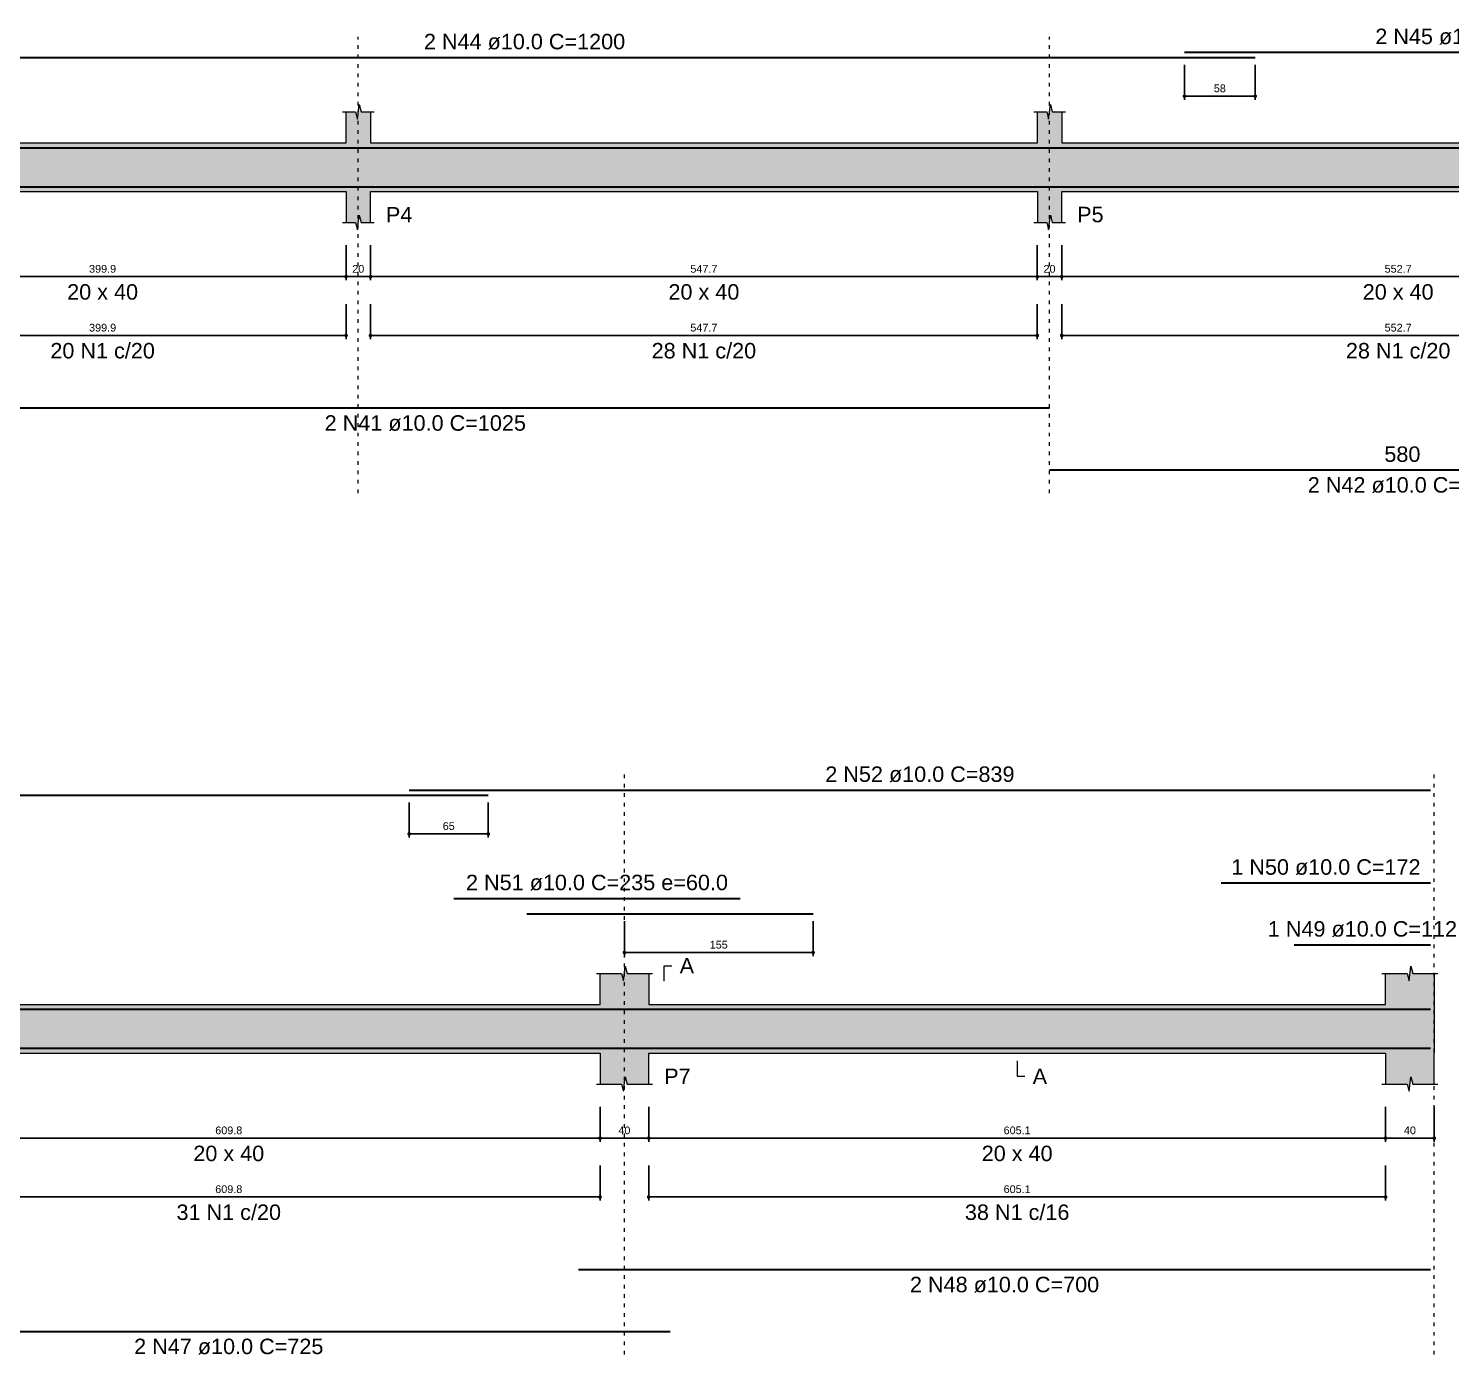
# Model space of a CAD drawing. Header units: millimetres. Extents: x 180 to 11148, y -1598 to 1045.
# Drawn here: x 1410.84 to 1449.77, y 5.5 to 41.81 of the extents above; entities that cross this region are included whole.
import ezdxf

# ---------------------------------------------------------------- set-up
doc = ezdxf.new("R2010")
doc.units = ezdxf.units.MM
doc.header["$MEASUREMENT"] = 0
doc.linetypes.add('DOT2', pattern=[3.175, 0, -3.175])
for name, color, linetype, lineweight in [('Descrição da armadura', 7, 'Continuous', 5), ('DT-Barras na forma', 2, 'Continuous', 30), ('DT-Barras rebatidas', 2, 'Continuous', 30), ('DT-Cotas', 9, 'Continuous', 5), ('DT-Forma', 5, 'Continuous', 5), ('DT-Hachura forma vigas', 252, 'Continuous', 5), ('DT-Pontilhado', 9, 'DOT2', 5), ('DT-Textos', 7, 'Continuous', 5), ('Textos armaduras', 7, 'Continuous', 5)]:
    doc.layers.add(name, color=color, linetype=linetype, lineweight=lineweight)
doc.styles.add('Arial', font='arial.ttf')
doc.dimstyles.new('UM_30.000000', dxfattribs={"dimtxt": 0.18, "dimasz": 0.1, "dimexe": 0.1, "dimexo": 0.2, "dimgap": 0, "dimtad": 1, "dimtih": 1, "dimtoh": 1, "dimdec": 1, "dimlfac": 30, "dimzin": 0, "dimdsep": 46, "dimtxsty": 'Standard', "dimcen": 0.09, "dimdle": 0.1, "dimadec": 1, "dimazin": 2, "dimtfac": 1, "dimtdec": 4, "dimtofl": 0, "dimtmove": 0, "dimatfit": 3, "dimfxl": 1, "dimtolj": 1, "dimarcsym": 0})

# ---------------------------------------------------------------- blocks, each defined once
blk = doc.blocks.new('_Dot')
at = {"color": 0, "linetype": 'ByBlock', "lineweight": -2}
blk.add_line((-0.5, 0), (-1, 0), dxfattribs=at)
at = {"color": 0, "linetype": 'ByBlock', "const_width": 0.5}
blk.add_lwpolyline([(-0.25, 0, 1), (0.25, 0, 1)], format="xyb", close=True, dxfattribs=at)
blk = doc.blocks.new('*D231')
at = {"layer": 'Defpoints', "color": 0, "transparency": 16777216}
for p in [(1406.205, 36.073), (1419.536, 36.073), (1419.536, 35.014)]:
    blk.add_point(p, dxfattribs=at)
at = {"layer": 'DT-Cotas', "color": 0, "lineweight": -2, "transparency": 16777216}
for p, q in [((1406.205, 35.873), (1406.205, 34.914)), ((1419.536, 35.873), (1419.536, 34.914)), ((1406.305, 35.014), (1419.436, 35.014))]:
    blk.add_line(p, q, dxfattribs=at)
at = {"layer": 'DT-Cotas', "color": 0, "lineweight": -2, "transparency": 16777216, "xscale": 0.1000000014901161, "yscale": 0.1000000014901161, "zscale": 0.1000000014901161, "rotation": 180}
blk.add_blockref('_Dot', (1406.205, 35.014), dxfattribs=at)
at = {"layer": 'DT-Cotas', "color": 0, "lineweight": -2, "transparency": 16777216, "xscale": 0.1000000014901161, "yscale": 0.1000000014901161, "zscale": 0.1000000014901161}
blk.add_blockref('_Dot', (1419.536, 35.014), dxfattribs=at)
at = {"layer": 'DT-Cotas', "transparency": 16777216, "insert": (1412.87, 35.226), "char_height": 0.2118, "attachment_point": 5, "rotation": 0.0057, "style": 'Arial'}
blk.add_mtext('\\A1;399.9', dxfattribs=at)
blk = doc.blocks.new('*D232')
at = {"layer": 'Defpoints', "color": 0, "transparency": 16777216}
for p in [(1419.536, 36.073), (1420.203, 36.073), (1420.203, 35.014)]:
    blk.add_point(p, dxfattribs=at)
at = {"layer": 'DT-Cotas', "color": 0, "lineweight": -2, "transparency": 16777216}
for p, q in [((1419.536, 35.873), (1419.536, 34.914)), ((1420.203, 35.873), (1420.203, 34.914)), ((1419.636, 35.014), (1420.103, 35.014))]:
    blk.add_line(p, q, dxfattribs=at)
at = {"layer": 'DT-Cotas', "color": 0, "lineweight": -2, "transparency": 16777216, "xscale": 0.1000000014901161, "yscale": 0.1000000014901161, "zscale": 0.1000000014901161, "rotation": 180}
blk.add_blockref('_Dot', (1419.536, 35.014), dxfattribs=at)
at = {"layer": 'DT-Cotas', "color": 0, "lineweight": -2, "transparency": 16777216, "xscale": 0.1000000014901161, "yscale": 0.1000000014901161, "zscale": 0.1000000014901161}
blk.add_blockref('_Dot', (1420.203, 35.014), dxfattribs=at)
at = {"layer": 'DT-Cotas', "transparency": 16777216, "insert": (1419.869, 35.226), "char_height": 0.2118, "attachment_point": 5, "rotation": 0.0057, "style": 'Arial'}
blk.add_mtext('\\A1;20', dxfattribs=at)
blk = doc.blocks.new('*D233')
at = {"layer": 'Defpoints', "color": 0, "transparency": 16777216}
for p in [(1420.203, 36.073), (1438.458, 36.073), (1438.458, 35.014)]:
    blk.add_point(p, dxfattribs=at)
at = {"layer": 'DT-Cotas', "color": 0, "lineweight": -2, "transparency": 16777216}
for p, q in [((1420.203, 35.873), (1420.203, 34.914)), ((1438.458, 35.873), (1438.458, 34.914)), ((1420.303, 35.014), (1438.358, 35.014))]:
    blk.add_line(p, q, dxfattribs=at)
at = {"layer": 'DT-Cotas', "color": 0, "lineweight": -2, "transparency": 16777216, "xscale": 0.1000000014901161, "yscale": 0.1000000014901161, "zscale": 0.1000000014901161, "rotation": 180}
blk.add_blockref('_Dot', (1420.203, 35.014), dxfattribs=at)
at = {"layer": 'DT-Cotas', "color": 0, "lineweight": -2, "transparency": 16777216, "xscale": 0.1000000014901161, "yscale": 0.1000000014901161, "zscale": 0.1000000014901161}
blk.add_blockref('_Dot', (1438.458, 35.014), dxfattribs=at)
at = {"layer": 'DT-Cotas', "transparency": 16777216, "insert": (1429.33, 35.226), "char_height": 0.2118, "attachment_point": 5, "rotation": 0.0057, "style": 'Arial'}
blk.add_mtext('\\A1;547.7', dxfattribs=at)
blk = doc.blocks.new('*D234')
at = {"layer": 'Defpoints', "color": 0, "transparency": 16777216}
for p in [(1438.458, 36.073), (1439.125, 36.073), (1439.125, 35.014)]:
    blk.add_point(p, dxfattribs=at)
at = {"layer": 'DT-Cotas', "color": 0, "lineweight": -2, "transparency": 16777216}
for p, q in [((1438.458, 35.873), (1438.458, 34.914)), ((1439.125, 35.873), (1439.125, 34.914)), ((1438.558, 35.014), (1439.025, 35.014))]:
    blk.add_line(p, q, dxfattribs=at)
at = {"layer": 'DT-Cotas', "color": 0, "lineweight": -2, "transparency": 16777216, "xscale": 0.1000000014901161, "yscale": 0.1000000014901161, "zscale": 0.1000000014901161, "rotation": 180}
blk.add_blockref('_Dot', (1438.458, 35.014), dxfattribs=at)
at = {"layer": 'DT-Cotas', "color": 0, "lineweight": -2, "transparency": 16777216, "xscale": 0.1000000014901161, "yscale": 0.1000000014901161, "zscale": 0.1000000014901161}
blk.add_blockref('_Dot', (1439.125, 35.014), dxfattribs=at)
at = {"layer": 'DT-Cotas', "transparency": 16777216, "insert": (1438.792, 35.226), "char_height": 0.2118, "attachment_point": 5, "rotation": 0.0057, "style": 'Arial'}
blk.add_mtext('\\A1;20', dxfattribs=at)
blk = doc.blocks.new('*D235')
at = {"layer": 'Defpoints', "color": 0, "transparency": 16777216}
for p in [(1439.125, 36.073), (1457.547, 36.073), (1457.547, 35.014)]:
    blk.add_point(p, dxfattribs=at)
at = {"layer": 'DT-Cotas', "color": 0, "lineweight": -2, "transparency": 16777216}
for p, q in [((1439.125, 35.873), (1439.125, 34.914)), ((1457.547, 35.873), (1457.547, 34.914)), ((1439.225, 35.014), (1457.447, 35.014))]:
    blk.add_line(p, q, dxfattribs=at)
at = {"layer": 'DT-Cotas', "color": 0, "lineweight": -2, "transparency": 16777216, "xscale": 0.1000000014901161, "yscale": 0.1000000014901161, "zscale": 0.1000000014901161, "rotation": 180}
blk.add_blockref('_Dot', (1439.125, 35.014), dxfattribs=at)
at = {"layer": 'DT-Cotas', "color": 0, "lineweight": -2, "transparency": 16777216, "xscale": 0.1000000014901161, "yscale": 0.1000000014901161, "zscale": 0.1000000014901161}
blk.add_blockref('_Dot', (1457.547, 35.014), dxfattribs=at)
at = {"layer": 'DT-Cotas', "transparency": 16777216, "insert": (1448.336, 35.226), "char_height": 0.2118, "attachment_point": 5, "rotation": 0.0057, "style": 'Arial'}
blk.add_mtext('\\A1;552.7', dxfattribs=at)
blk = doc.blocks.new('*D239')
at = {"layer": 'Defpoints', "color": 0, "transparency": 16777216}
for p in [(1406.205, 34.463), (1419.536, 34.463), (1419.536, 33.404)]:
    blk.add_point(p, dxfattribs=at)
at = {"layer": 'DT-Cotas', "color": 0, "lineweight": -2, "transparency": 16777216}
for p, q in [((1406.205, 34.263), (1406.205, 33.304)), ((1419.536, 34.263), (1419.536, 33.304)), ((1406.305, 33.404), (1419.436, 33.404))]:
    blk.add_line(p, q, dxfattribs=at)
at = {"layer": 'DT-Cotas', "color": 0, "lineweight": -2, "transparency": 16777216, "xscale": 0.1000000014901161, "yscale": 0.1000000014901161, "zscale": 0.1000000014901161, "rotation": 180}
blk.add_blockref('_Dot', (1406.205, 33.404), dxfattribs=at)
at = {"layer": 'DT-Cotas', "color": 0, "lineweight": -2, "transparency": 16777216, "xscale": 0.1000000014901161, "yscale": 0.1000000014901161, "zscale": 0.1000000014901161}
blk.add_blockref('_Dot', (1419.536, 33.404), dxfattribs=at)
at = {"layer": 'DT-Cotas', "transparency": 16777216, "insert": (1412.87, 33.616), "char_height": 0.2118, "attachment_point": 5, "rotation": 0.0057, "style": 'Arial'}
blk.add_mtext('\\A1;399.9', dxfattribs=at)
blk = doc.blocks.new('*D240')
at = {"layer": 'Defpoints', "color": 0, "transparency": 16777216}
for p in [(1420.203, 34.463), (1438.458, 34.463), (1438.458, 33.404)]:
    blk.add_point(p, dxfattribs=at)
at = {"layer": 'DT-Cotas', "color": 0, "lineweight": -2, "transparency": 16777216}
for p, q in [((1420.203, 34.263), (1420.203, 33.304)), ((1438.458, 34.263), (1438.458, 33.304)), ((1420.303, 33.404), (1438.358, 33.404))]:
    blk.add_line(p, q, dxfattribs=at)
at = {"layer": 'DT-Cotas', "color": 0, "lineweight": -2, "transparency": 16777216, "xscale": 0.1000000014901161, "yscale": 0.1000000014901161, "zscale": 0.1000000014901161, "rotation": 180}
blk.add_blockref('_Dot', (1420.203, 33.404), dxfattribs=at)
at = {"layer": 'DT-Cotas', "color": 0, "lineweight": -2, "transparency": 16777216, "xscale": 0.1000000014901161, "yscale": 0.1000000014901161, "zscale": 0.1000000014901161}
blk.add_blockref('_Dot', (1438.458, 33.404), dxfattribs=at)
at = {"layer": 'DT-Cotas', "transparency": 16777216, "insert": (1429.33, 33.616), "char_height": 0.2118, "attachment_point": 5, "rotation": 0.0057, "style": 'Arial'}
blk.add_mtext('\\A1;547.7', dxfattribs=at)
blk = doc.blocks.new('*D241')
at = {"layer": 'Defpoints', "color": 0, "transparency": 16777216}
for p in [(1439.125, 34.463), (1457.547, 34.463), (1457.547, 33.404)]:
    blk.add_point(p, dxfattribs=at)
at = {"layer": 'DT-Cotas', "color": 0, "lineweight": -2, "transparency": 16777216}
for p, q in [((1439.125, 34.263), (1439.125, 33.304)), ((1457.547, 34.263), (1457.547, 33.304)), ((1439.225, 33.404), (1457.447, 33.404))]:
    blk.add_line(p, q, dxfattribs=at)
at = {"layer": 'DT-Cotas', "color": 0, "lineweight": -2, "transparency": 16777216, "xscale": 0.1000000014901161, "yscale": 0.1000000014901161, "zscale": 0.1000000014901161, "rotation": 180}
blk.add_blockref('_Dot', (1439.125, 33.404), dxfattribs=at)
at = {"layer": 'DT-Cotas', "color": 0, "lineweight": -2, "transparency": 16777216, "xscale": 0.1000000014901161, "yscale": 0.1000000014901161, "zscale": 0.1000000014901161}
blk.add_blockref('_Dot', (1457.547, 33.404), dxfattribs=at)
at = {"layer": 'DT-Cotas', "transparency": 16777216, "insert": (1448.336, 33.616), "char_height": 0.2118, "attachment_point": 5, "rotation": 0.0057, "style": 'Arial'}
blk.add_mtext('\\A1;552.7', dxfattribs=at)
blk = doc.blocks.new('*D244')
at = {"layer": 'Defpoints', "color": 0, "transparency": 16777216}
for p in [(1442.487, 41.015), (1444.421, 41.015), (1444.421, 39.956)]:
    blk.add_point(p, dxfattribs=at)
at = {"layer": 'DT-Cotas', "color": 0, "lineweight": -2, "transparency": 16777216}
for p, q in [((1442.487, 40.815), (1442.487, 39.856)), ((1444.421, 40.815), (1444.421, 39.856)), ((1442.587, 39.956), (1444.321, 39.956))]:
    blk.add_line(p, q, dxfattribs=at)
at = {"layer": 'DT-Cotas', "color": 0, "lineweight": -2, "transparency": 16777216, "xscale": 0.1000000014901161, "yscale": 0.1000000014901161, "zscale": 0.1000000014901161, "rotation": 180}
blk.add_blockref('_Dot', (1442.487, 39.956), dxfattribs=at)
at = {"layer": 'DT-Cotas', "color": 0, "lineweight": -2, "transparency": 16777216, "xscale": 0.1000000014901161, "yscale": 0.1000000014901161, "zscale": 0.1000000014901161}
blk.add_blockref('_Dot', (1444.421, 39.956), dxfattribs=at)
at = {"layer": 'DT-Cotas', "transparency": 16777216, "insert": (1443.454, 40.168), "char_height": 0.2118, "attachment_point": 5, "rotation": 0.0057, "style": 'Arial'}
blk.add_mtext('\\A1;58', dxfattribs=at)
blk = doc.blocks.new('*D301')
at = {"layer": 'Defpoints', "color": 0, "transparency": 16777216}
for p in [(1406.16, 12.487), (1426.487, 12.487), (1426.487, 11.428)]:
    blk.add_point(p, dxfattribs=at)
at = {"layer": 'DT-Cotas', "color": 0, "lineweight": -2, "transparency": 16777216}
for p, q in [((1406.16, 12.287), (1406.16, 11.328)), ((1426.487, 12.287), (1426.487, 11.328)), ((1406.26, 11.428), (1426.387, 11.428))]:
    blk.add_line(p, q, dxfattribs=at)
at = {"layer": 'DT-Cotas', "color": 0, "lineweight": -2, "transparency": 16777216, "xscale": 0.1000000014901161, "yscale": 0.1000000014901161, "zscale": 0.1000000014901161, "rotation": 180}
blk.add_blockref('_Dot', (1406.16, 11.428), dxfattribs=at)
at = {"layer": 'DT-Cotas', "color": 0, "lineweight": -2, "transparency": 16777216, "xscale": 0.1000000014901161, "yscale": 0.1000000014901161, "zscale": 0.1000000014901161}
blk.add_blockref('_Dot', (1426.487, 11.428), dxfattribs=at)
at = {"layer": 'DT-Cotas', "transparency": 16777216, "insert": (1416.324, 11.64), "char_height": 0.2118, "attachment_point": 5, "rotation": 0.0057, "style": 'Arial'}
blk.add_mtext('\\A1;609.8', dxfattribs=at)
blk = doc.blocks.new('*D302')
at = {"layer": 'Defpoints', "color": 0, "transparency": 16777216}
for p in [(1426.487, 12.487), (1427.82, 12.487), (1427.82, 11.428)]:
    blk.add_point(p, dxfattribs=at)
at = {"layer": 'DT-Cotas', "color": 0, "lineweight": -2, "transparency": 16777216}
for p, q in [((1426.487, 12.287), (1426.487, 11.328)), ((1427.82, 12.287), (1427.82, 11.328)), ((1426.587, 11.428), (1427.72, 11.428))]:
    blk.add_line(p, q, dxfattribs=at)
at = {"layer": 'DT-Cotas', "color": 0, "lineweight": -2, "transparency": 16777216, "xscale": 0.1000000014901161, "yscale": 0.1000000014901161, "zscale": 0.1000000014901161, "rotation": 180}
blk.add_blockref('_Dot', (1426.487, 11.428), dxfattribs=at)
at = {"layer": 'DT-Cotas', "color": 0, "lineweight": -2, "transparency": 16777216, "xscale": 0.1000000014901161, "yscale": 0.1000000014901161, "zscale": 0.1000000014901161}
blk.add_blockref('_Dot', (1427.82, 11.428), dxfattribs=at)
at = {"layer": 'DT-Cotas', "transparency": 16777216, "insert": (1427.154, 11.64), "char_height": 0.2118, "attachment_point": 5, "rotation": 0.0057, "style": 'Arial'}
blk.add_mtext('\\A1;40', dxfattribs=at)
blk = doc.blocks.new('*D303')
at = {"layer": 'Defpoints', "color": 0, "transparency": 16777216}
for p in [(1427.82, 12.487), (1447.992, 12.487), (1447.992, 11.428)]:
    blk.add_point(p, dxfattribs=at)
at = {"layer": 'DT-Cotas', "color": 0, "lineweight": -2, "transparency": 16777216}
for p, q in [((1427.82, 12.287), (1427.82, 11.328)), ((1447.992, 12.287), (1447.992, 11.328)), ((1427.92, 11.428), (1447.892, 11.428))]:
    blk.add_line(p, q, dxfattribs=at)
at = {"layer": 'DT-Cotas', "color": 0, "lineweight": -2, "transparency": 16777216, "xscale": 0.1000000014901161, "yscale": 0.1000000014901161, "zscale": 0.1000000014901161, "rotation": 180}
blk.add_blockref('_Dot', (1427.82, 11.428), dxfattribs=at)
at = {"layer": 'DT-Cotas', "color": 0, "lineweight": -2, "transparency": 16777216, "xscale": 0.1000000014901161, "yscale": 0.1000000014901161, "zscale": 0.1000000014901161}
blk.add_blockref('_Dot', (1447.992, 11.428), dxfattribs=at)
at = {"layer": 'DT-Cotas', "transparency": 16777216, "insert": (1437.906, 11.64), "char_height": 0.2118, "attachment_point": 5, "rotation": 0.0057, "style": 'Arial'}
blk.add_mtext('\\A1;605.1', dxfattribs=at)
blk = doc.blocks.new('*D304')
at = {"layer": 'Defpoints', "color": 0, "transparency": 16777216}
for p in [(1447.992, 12.487), (1449.325, 12.487), (1449.325, 11.428)]:
    blk.add_point(p, dxfattribs=at)
at = {"layer": 'DT-Cotas', "color": 0, "lineweight": -2, "transparency": 16777216}
for p, q in [((1447.992, 12.287), (1447.992, 11.328)), ((1449.325, 12.287), (1449.325, 11.328)), ((1448.092, 11.428), (1449.225, 11.428))]:
    blk.add_line(p, q, dxfattribs=at)
at = {"layer": 'DT-Cotas', "color": 0, "lineweight": -2, "transparency": 16777216, "xscale": 0.1000000014901161, "yscale": 0.1000000014901161, "zscale": 0.1000000014901161, "rotation": 180}
blk.add_blockref('_Dot', (1447.992, 11.428), dxfattribs=at)
at = {"layer": 'DT-Cotas', "color": 0, "lineweight": -2, "transparency": 16777216, "xscale": 0.1000000014901161, "yscale": 0.1000000014901161, "zscale": 0.1000000014901161}
blk.add_blockref('_Dot', (1449.325, 11.428), dxfattribs=at)
at = {"layer": 'DT-Cotas', "transparency": 16777216, "insert": (1448.658, 11.64), "char_height": 0.2118, "attachment_point": 5, "rotation": 0.0057, "style": 'Arial'}
blk.add_mtext('\\A1;40', dxfattribs=at)
blk = doc.blocks.new('*D306')
at = {"layer": 'Defpoints', "color": 0, "transparency": 16777216}
for p in [(1406.16, 10.877), (1426.487, 10.877), (1426.487, 9.818)]:
    blk.add_point(p, dxfattribs=at)
at = {"layer": 'DT-Cotas', "color": 0, "lineweight": -2, "transparency": 16777216}
for p, q in [((1406.16, 10.677), (1406.16, 9.718)), ((1426.487, 10.677), (1426.487, 9.718)), ((1406.26, 9.818), (1426.387, 9.818))]:
    blk.add_line(p, q, dxfattribs=at)
at = {"layer": 'DT-Cotas', "color": 0, "lineweight": -2, "transparency": 16777216, "xscale": 0.1000000014901161, "yscale": 0.1000000014901161, "zscale": 0.1000000014901161, "rotation": 180}
blk.add_blockref('_Dot', (1406.16, 9.818), dxfattribs=at)
at = {"layer": 'DT-Cotas', "color": 0, "lineweight": -2, "transparency": 16777216, "xscale": 0.1000000014901161, "yscale": 0.1000000014901161, "zscale": 0.1000000014901161}
blk.add_blockref('_Dot', (1426.487, 9.818), dxfattribs=at)
at = {"layer": 'DT-Cotas', "transparency": 16777216, "insert": (1416.324, 10.03), "char_height": 0.2118, "attachment_point": 5, "rotation": 0.0057, "style": 'Arial'}
blk.add_mtext('\\A1;609.8', dxfattribs=at)
blk = doc.blocks.new('*D307')
at = {"layer": 'Defpoints', "color": 0, "transparency": 16777216}
for p in [(1427.82, 10.877), (1447.992, 10.877), (1447.992, 9.818)]:
    blk.add_point(p, dxfattribs=at)
at = {"layer": 'DT-Cotas', "color": 0, "lineweight": -2, "transparency": 16777216}
for p, q in [((1427.82, 10.677), (1427.82, 9.718)), ((1447.992, 10.677), (1447.992, 9.718)), ((1427.92, 9.818), (1447.892, 9.818))]:
    blk.add_line(p, q, dxfattribs=at)
at = {"layer": 'DT-Cotas', "color": 0, "lineweight": -2, "transparency": 16777216, "xscale": 0.1000000014901161, "yscale": 0.1000000014901161, "zscale": 0.1000000014901161, "rotation": 180}
blk.add_blockref('_Dot', (1427.82, 9.818), dxfattribs=at)
at = {"layer": 'DT-Cotas', "color": 0, "lineweight": -2, "transparency": 16777216, "xscale": 0.1000000014901161, "yscale": 0.1000000014901161, "zscale": 0.1000000014901161}
blk.add_blockref('_Dot', (1447.992, 9.818), dxfattribs=at)
at = {"layer": 'DT-Cotas', "transparency": 16777216, "insert": (1437.906, 10.03), "char_height": 0.2118, "attachment_point": 5, "rotation": 0.0057, "style": 'Arial'}
blk.add_mtext('\\A1;605.1', dxfattribs=at)
blk = doc.blocks.new('*D309')
at = {"layer": 'Defpoints', "color": 0, "transparency": 16777216}
for p in [(1427.154, 17.57), (1432.32, 17.57), (1432.32, 16.511)]:
    blk.add_point(p, dxfattribs=at)
at = {"layer": 'DT-Cotas', "color": 0, "lineweight": -2, "transparency": 16777216}
for p, q in [((1427.154, 17.37), (1427.154, 16.411)), ((1432.32, 17.37), (1432.32, 16.411)), ((1427.254, 16.511), (1432.22, 16.511))]:
    blk.add_line(p, q, dxfattribs=at)
at = {"layer": 'DT-Cotas', "color": 0, "lineweight": -2, "transparency": 16777216, "xscale": 0.1000000014901161, "yscale": 0.1000000014901161, "zscale": 0.1000000014901161, "rotation": 180}
blk.add_blockref('_Dot', (1427.154, 16.511), dxfattribs=at)
at = {"layer": 'DT-Cotas', "color": 0, "lineweight": -2, "transparency": 16777216, "xscale": 0.1000000014901161, "yscale": 0.1000000014901161, "zscale": 0.1000000014901161}
blk.add_blockref('_Dot', (1432.32, 16.511), dxfattribs=at)
at = {"layer": 'DT-Cotas', "transparency": 16777216, "insert": (1429.737, 16.723), "char_height": 0.2118, "attachment_point": 5, "rotation": 0.0057, "style": 'Arial'}
blk.add_mtext('\\A1;155', dxfattribs=at)
blk = doc.blocks.new('*D292')
at = {"layer": 'Defpoints', "color": 0, "transparency": 16777216}
for p in [(1421.263, 20.817), (1423.429, 20.817), (1423.429, 19.758)]:
    blk.add_point(p, dxfattribs=at)
at = {"layer": 'DT-Cotas', "color": 0, "lineweight": -2, "transparency": 16777216}
for p, q in [((1421.263, 20.617), (1421.263, 19.658)), ((1423.429, 20.617), (1423.429, 19.658)), ((1421.363, 19.758), (1423.329, 19.758))]:
    blk.add_line(p, q, dxfattribs=at)
at = {"layer": 'DT-Cotas', "color": 0, "lineweight": -2, "transparency": 16777216, "xscale": 0.1000000014901161, "yscale": 0.1000000014901161, "zscale": 0.1000000014901161, "rotation": 180}
blk.add_blockref('_Dot', (1421.263, 19.758), dxfattribs=at)
at = {"layer": 'DT-Cotas', "color": 0, "lineweight": -2, "transparency": 16777216, "xscale": 0.1000000014901161, "yscale": 0.1000000014901161, "zscale": 0.1000000014901161}
blk.add_blockref('_Dot', (1423.429, 19.758), dxfattribs=at)
at = {"layer": 'DT-Cotas', "transparency": 16777216, "insert": (1422.346, 19.97), "char_height": 0.2118, "attachment_point": 5, "rotation": 0.0057, "style": 'Arial'}
blk.add_mtext('\\A1;65', dxfattribs=at)

msp = doc.modelspace()

# ---------------------------------------------------------------- hatches: boundary and pattern name
at = {"layer": 'DT-Hachura forma vigas', "linetype": 'Continuous'}
for points in [[(1458.2133, 36.4966), (1458.2133, 37.3439), (1458.2133, 38.6773), (1458.2133, 39.5246), (1457.955, 39.5246), (1457.905, 39.7246), (1457.855, 39.3246), (1457.805, 39.5246), (1457.5466, 39.5246), (1457.5466, 38.6773), (1439.125, 38.6773), (1439.125, 39.5246), (1438.8666, 39.5246), (1438.8166, 39.7246), (1438.7666, 39.3246), (1438.7166, 39.5246), (1438.4583, 39.5246), (1438.4583, 38.6773), (1420.2026, 38.6773), (1420.2026, 39.5246), (1419.9443, 39.5246), (1419.8943, 39.7246), (1419.8443, 39.3246), (1419.7943, 39.5246), (1419.536, 39.5246), (1419.536, 38.6773), (1406.2046, 38.6773), (1406.2046, 39.5246), (1405.9463, 39.5246), (1405.8963, 39.7246), (1405.8463, 39.3246), (1405.7963, 39.5246), (1405.538, 39.5246), (1405.538, 38.6773), (1387.127, 38.6773), (1387.127, 39.5246), (1386.8686, 39.5246), (1386.8186, 39.7246), (1386.7686, 39.3246), (1386.7186, 39.5246), (1386.4603, 39.5246), (1386.4603, 38.6773), (1367.88, 38.6773), (1367.88, 39.5246), (1367.6216, 39.5246), (1367.5716, 39.7246), (1367.5216, 39.3246), (1367.4716, 39.5246), (1367.2133, 39.5246), (1367.2133, 38.6773), (1367.2133, 37.3439), (1367.2133, 36.4966), (1367.4716, 36.4966), (1367.5216, 36.2966), (1367.5716, 36.6966), (1367.6216, 36.4966), (1367.88, 36.4966), (1367.88, 37.3439), (1386.4603, 37.3439), (1386.4603, 36.4966), (1386.7186, 36.4966), (1386.7686, 36.2966), (1386.8186, 36.6966), (1386.8686, 36.4966), (1387.127, 36.4966), (1387.127, 37.3439), (1405.538, 37.3439), (1405.538, 36.4966), (1405.7963, 36.4966), (1405.8463, 36.2966), (1405.8963, 36.6966), (1405.9463, 36.4966), (1406.2046, 36.4966), (1406.2046, 37.3439), (1419.536, 37.3439), (1419.536, 36.4966), (1419.7943, 36.4966), (1419.8443, 36.2966), (1419.8943, 36.6966), (1419.9443, 36.4966), (1420.2026, 36.4966), (1420.2026, 37.3439), (1438.4583, 37.3439), (1438.4583, 36.4966), (1438.7166, 36.4966), (1438.7666, 36.2966), (1438.8166, 36.6966), (1438.8666, 36.4966), (1439.125, 36.4966), (1439.125, 37.3439), (1457.5466, 37.3439), (1457.5466, 36.4966), (1457.805, 36.4966), (1457.855, 36.2966), (1457.905, 36.6966), (1457.955, 36.4966), (1458.2133, 36.4966)], [(1449.325, 12.9102), (1449.325, 13.7575), (1449.325, 15.0909), (1449.325, 15.9382), (1448.7333, 15.9382), (1448.6833, 16.1382), (1448.6333, 15.7382), (1448.5833, 15.9382), (1447.9917, 15.9382), (1447.9917, 15.0909), (1427.8203, 15.0909), (1427.8203, 15.9382), (1427.2287, 15.9382), (1427.1787, 16.1382), (1427.1287, 15.7382), (1427.0787, 15.9382), (1426.487, 15.9382), (1426.487, 15.0909), (1406.1603, 15.0909), (1406.1603, 15.9382), (1405.5687, 15.9382), (1405.5187, 16.1382), (1405.4687, 15.7382), (1405.4187, 15.9382), (1404.827, 15.9382), (1404.827, 15.0909), (1384.6627, 15.0909), (1384.6627, 15.9382), (1384.071, 15.9382), (1384.021, 16.1382), (1383.971, 15.7382), (1383.921, 15.9382), (1383.3293, 15.9382), (1383.3293, 15.0909), (1383.3293, 13.7575), (1383.3293, 12.9102), (1383.921, 12.9102), (1383.971, 12.7102), (1384.021, 13.1102), (1384.071, 12.9102), (1384.6627, 12.9102), (1384.6627, 13.7575), (1404.827, 13.7575), (1404.827, 12.9102), (1405.4187, 12.9102), (1405.4687, 12.7102), (1405.5187, 13.1102), (1405.5687, 12.9102), (1406.1603, 12.9102), (1406.1603, 13.7575), (1426.487, 13.7575), (1426.487, 12.9102), (1427.0787, 12.9102), (1427.1287, 12.7102), (1427.1787, 13.1102), (1427.2287, 12.9102), (1427.8203, 12.9102), (1427.8203, 13.7575), (1447.9917, 13.7575), (1447.9917, 12.9102), (1448.5833, 12.9102), (1448.6333, 12.7102), (1448.6833, 13.1102), (1448.7333, 12.9102), (1449.325, 12.9102)]]:
    msp.add_hatch(color=256, dxfattribs=at).paths.add_polyline_path(points)

# ---------------------------------------------------------------- linework, layer by layer
at = {"layer": 'DT-Barras na forma'}
for points in [[(1404.4207, 38.5439), (1444.4207, 38.5439)], [(1442.4874, 38.5439), (1458.1133, 38.5439), (1458.1133, 37.5847)], [(1438.7916, 37.4773), (1458.1133, 37.4773), (1458.1133, 37.8773)], [(1404.6157, 37.4773), (1438.7916, 37.4773)], [(1383.4293, 14.9575), (1423.4293, 14.9575)], [(1421.2627, 14.9575), (1449.225, 14.9575)], [(1422.487, 14.9575), (1430.3203, 14.9575)], [(1424.487, 14.9575), (1432.3203, 14.9575)], [(1443.4917, 14.9575), (1449.225, 14.9575)], [(1445.4917, 14.9575), (1449.225, 14.9575)], [(1404.238, 13.8909), (1428.4093, 13.8909)], [(1425.898, 13.8909), (1449.225, 13.8909)]]:
    msp.add_lwpolyline(points, dxfattribs=at)
at = {"layer": 'DT-Barras rebatidas'}
for p, q in [((1404.4207, 41.0149), (1444.4207, 41.0149)), ((1442.4874, 41.1561), (1458.1133, 41.1561)), ((1404.6157, 31.4198), (1438.7916, 31.4198)), ((1438.7916, 29.7254), (1458.1133, 29.7254)), ((1383.4293, 20.8173), (1423.4293, 20.8173)), ((1421.2627, 20.9585), (1449.225, 20.9585)), ((1443.4917, 18.4169), (1449.225, 18.4169)), ((1422.487, 17.9933), (1430.3203, 17.9933)), ((1445.4917, 16.7225), (1449.225, 16.7225)), ((1425.898, 7.8334), (1449.225, 7.8334)), ((1404.238, 6.139), (1428.4093, 6.139))]:
    msp.add_line(p, q, dxfattribs=at)
msp.add_lwpolyline([(1424.487, 17.5697), (1432.3203, 17.5697)], dxfattribs=at)
at = {"layer": 'DT-Forma'}
for p, q in [((1419.8443, 39.3245), (1419.8943, 39.7245)), ((1419.8943, 39.7245), (1419.9443, 39.5245)), ((1438.7666, 39.3245), (1438.8166, 39.7245)), ((1438.8166, 39.7245), (1438.8666, 39.5245)), ((1419.436, 39.5245), (1419.7943, 39.5245)), ((1419.536, 38.6773), (1419.536, 39.5245)), ((1419.7943, 39.5245), (1419.8443, 39.3245)), ((1419.9443, 39.5245), (1420.3026, 39.5245)), ((1420.2026, 39.5245), (1420.2026, 38.6773)), ((1438.3583, 39.5245), (1438.7166, 39.5245)), ((1438.4583, 38.6773), (1438.4583, 39.5245)), ((1438.7166, 39.5245), (1438.7666, 39.3245)), ((1438.8666, 39.5245), (1439.225, 39.5245)), ((1439.125, 39.5245), (1439.125, 38.6773)), ((1406.2046, 38.6773), (1419.536, 38.6773)), ((1420.2026, 38.6773), (1438.4583, 38.6773)), ((1439.125, 38.6773), (1457.5466, 38.6773)), ((1406.2046, 37.3439), (1419.536, 37.3439)), ((1419.536, 37.3439), (1419.536, 36.4967)), ((1420.2026, 36.4967), (1420.2026, 37.3439)), ((1420.2026, 37.3439), (1438.4583, 37.3439)), ((1438.4583, 37.3439), (1438.4583, 36.4967)), ((1439.125, 36.4967), (1439.125, 37.3439)), ((1439.125, 37.3439), (1457.5466, 37.3439)), ((1419.8443, 36.2967), (1419.8943, 36.6967)), ((1419.8943, 36.6967), (1419.9443, 36.4967)), ((1438.7666, 36.2967), (1438.8166, 36.6967)), ((1438.8166, 36.6967), (1438.8666, 36.4967)), ((1419.436, 36.4967), (1419.7943, 36.4967)), ((1419.7943, 36.4967), (1419.8443, 36.2967)), ((1419.9443, 36.4967), (1420.3026, 36.4967)), ((1438.3583, 36.4967), (1438.7166, 36.4967)), ((1438.7166, 36.4967), (1438.7666, 36.2967)), ((1438.8666, 36.4967), (1439.225, 36.4967)), ((1427.1287, 15.7381), (1427.1787, 16.1381)), ((1427.1787, 16.1381), (1427.2287, 15.9381)), ((1448.6333, 15.7381), (1448.6833, 16.1381)), ((1448.6833, 16.1381), (1448.7333, 15.9381)), ((1426.387, 15.9381), (1427.0787, 15.9381)), ((1426.487, 15.0909), (1426.487, 15.9381)), ((1427.0787, 15.9381), (1427.1287, 15.7381)), ((1427.2287, 15.9381), (1427.9203, 15.9381)), ((1427.8203, 15.9381), (1427.8203, 15.0909)), ((1447.8917, 15.9381), (1448.5833, 15.9381)), ((1447.9917, 15.0909), (1447.9917, 15.9381)), ((1448.5833, 15.9381), (1448.6333, 15.7381)), ((1448.7333, 15.9381), (1449.425, 15.9381)), ((1449.325, 15.9381), (1449.325, 15.0909)), ((1406.1603, 15.0909), (1426.487, 15.0909)), ((1427.8203, 15.0909), (1447.9917, 15.0909)), ((1406.1603, 13.7575), (1426.487, 13.7575)), ((1426.487, 13.7575), (1426.487, 12.9103)), ((1427.8203, 12.9103), (1427.8203, 13.7575)), ((1427.8203, 13.7575), (1447.9917, 13.7575)), ((1447.9917, 13.7575), (1447.9917, 12.9103)), ((1449.325, 12.9103), (1449.325, 13.7575)), ((1426.387, 12.9103), (1427.0787, 12.9103)), ((1427.0787, 12.9103), (1427.1287, 12.7103)), ((1427.1287, 12.7103), (1427.1787, 13.1103)), ((1427.1787, 13.1103), (1427.2287, 12.9103)), ((1427.2287, 12.9103), (1427.9203, 12.9103)), ((1447.8917, 12.9103), (1448.5833, 12.9103)), ((1448.5833, 12.9103), (1448.6333, 12.7103)), ((1448.6333, 12.7103), (1448.6833, 13.1103)), ((1448.6833, 13.1103), (1448.7333, 12.9103)), ((1448.7333, 12.9103), (1449.425, 12.9103))]:
    msp.add_line(p, q, dxfattribs=at)
at = {"layer": 'DT-Forma', "linetype": 'Continuous'}
msp.add_line((1449.325, 15.0909), (1449.325, 13.7575), dxfattribs=at)
at = {"layer": 'DT-Pontilhado', "ltscale": 0.05}
for p, q in [((1419.8693, 29.09), (1419.8693, 41.5797)), ((1438.7916, 29.09), (1438.7916, 41.5797)), ((1427.1537, 5.5036), (1427.1537, 21.3821)), ((1449.325, 5.5036), (1449.325, 21.3821))]:
    msp.add_line(p, q, dxfattribs=at)
at = {"layer": 'DT-Textos'}
for points in [[(1428.2439, 15.7263), (1428.2439, 16.1499), (1428.4557, 16.1499)], [(1437.906, 13.5457), (1437.906, 13.1221), (1438.1178, 13.1221)]]:
    msp.add_lwpolyline(points, dxfattribs=at)

# ---------------------------------------------------------------- texts
at = {"layer": 'Descrição da armadura', "linetype": 'Continuous', "char_height": 0.4236, "attachment_point": 8, "line_spacing_factor": 0.798, "style": 'Arial'}
for s, insert, width in [('2 N44 ø10.0 C=1200', (1424.4207, 41.2267), 11.049211), ('2 N45 ø10.0 C=496', (1450.3004, 41.3679), 10.389305), ('20 N1 c/20', (1412.8703, 32.7691), 5.738683), ('28 N1 c/20', (1429.3305, 32.7691), 5.738683), ('28 N1 c/20', (1448.3358, 32.7691), 5.738683), ('2 N41 ø10.0 C=1025', (1421.7037, 30.7844), 11.049211), ('2 N42 ø10.0 C=590', (1448.4525, 29.09), 10.389305), ('2 N52 ø10.0 C=839', (1435.2438, 21.1703), 10.389305), ('1 N50 ø10.0 C=172', (1446.3583, 18.6287), 10.389305), ('2 N51 ø10.0 C=235 e=60.0', (1426.4037, 18.2051), 14.381181), ('1 N49 ø10.0 C=112', (1447.3583, 16.9343), 10.389305), ('31 N1 c/20', (1416.3237, 9.1826), 5.738683), ('38 N1 c/16', (1437.906, 9.1826), 5.738683), ('2 N48 ø10.0 C=700', (1437.5615, 7.198), 10.389305), ('2 N47 ø10.0 C=725', (1416.3237, 5.5036), 10.389305)]:
    msp.add_mtext(s, dxfattribs=dict(at, insert=insert, width=width))
at = {"layer": 'DT-Textos', "char_height": 0.4236, "line_spacing_factor": 0.798, "style": 'Arial'}
for s, insert, width, attachment_point in [('P4', (1420.6262, 36.4967), 1.351658, 7), ('P5', (1439.5486, 36.4967), 1.351658, 7), ('20 x 40', (1412.8703, 34.3787), 3.624925, 8), ('20 x 40', (1429.3305, 34.3787), 3.624925, 8), ('20 x 40', (1448.3358, 34.3787), 3.624925, 8), ('A', (1428.6675, 15.9381), 0.737072, 7), ('P7', (1428.2439, 12.9103), 1.351658, 7), ('A', (1438.3296, 12.9103), 0.737072, 7), ('20 x 40', (1416.3237, 10.7923), 3.624925, 8), ('20 x 40', (1437.906, 10.7923), 3.624925, 8)]:
    msp.add_mtext(s, dxfattribs=dict(at, insert=insert, width=width, attachment_point=attachment_point))
at = {"layer": 'Textos armaduras', "linetype": 'Continuous', "insert": (1447.9575, 29.9372), "char_height": 0.4236, "width": 1.979715, "attachment_point": 7, "line_spacing_factor": 0.798, "style": 'Arial'}
msp.add_mtext('580', dxfattribs=at)

# ---------------------------------------------------------------- dimensions: what is measured, and where the dimension line sits
at = {"layer": 'DT-Cotas'}
for base, p1, p2, picture, middle in [((1444.4207, 39.9559), (1442.4874, 41.0149), (1444.4207, 41.0149), '*D244', (1443.4541, 40.1677)), ((1419.536, 35.0141), (1406.2046, 36.0731), (1419.536, 36.0731), '*D231', (1412.8703, 35.2259)), ((1420.2026, 35.0141), (1419.536, 36.0731), (1420.2026, 36.0731), '*D232', (1419.8693, 35.2259)), ((1438.4583, 35.0141), (1420.2026, 36.0731), (1438.4583, 36.0731), '*D233', (1429.3305, 35.2259)), ((1439.125, 35.0141), (1438.4583, 36.0731), (1439.125, 36.0731), '*D234', (1438.7916, 35.2259)), ((1457.546632, 35.01414), (1439.124965, 36.07314), (1457.546632, 36.07314), '*D235', (1448.335799, 35.22594)), ((1419.536, 33.4045), (1406.2046, 34.4635), (1419.536, 34.4635), '*D239', (1412.8703, 33.6163)), ((1438.4583, 33.4045), (1420.2026, 34.4635), (1438.4583, 34.4635), '*D240', (1429.3305, 33.6163)), ((1457.546632, 33.40446), (1439.124965, 34.46346), (1457.546632, 34.46346), '*D241', (1448.335799, 33.61626)), ((1423.4293, 19.7583), (1421.2627, 20.8173), (1423.4293, 20.8173), '*D292', (1422.346, 19.9701)), ((1432.3203, 16.5107), (1427.1537, 17.5697), (1432.3203, 17.5697), '*D309', (1429.737, 16.7225)), ((1426.487, 11.4277), (1406.1603, 12.4867), (1426.487, 12.4867), '*D301', (1416.3237, 11.6395)), ((1427.8203, 11.4277), (1426.487, 12.4867), (1427.8203, 12.4867), '*D302', (1427.1537, 11.6395)), ((1447.9917, 11.4277), (1427.8203, 12.4867), (1447.9917, 12.4867), '*D303', (1437.906, 11.6395)), ((1449.325, 11.4277), (1447.9917, 12.4867), (1449.325, 12.4867), '*D304', (1448.6583, 11.6395)), ((1426.487, 9.818), (1406.1603, 10.877), (1426.487, 10.877), '*D306', (1416.3237, 10.0298)), ((1447.9917, 9.818), (1427.8203, 10.877), (1447.9917, 10.877), '*D307', (1437.906, 10.0298))]:
    dim = msp.add_linear_dim(base=base, p1=p1, p2=p2, dimstyle='UM_30.000000', override={"dimtxt": 0.2118, "dimasz": 0.1, "dimexe": 0.1, "dimexo": 0.2, "dimtad": 1, "dimtih": 0, "dimtoh": 0, "dimdec": 1, "dimlfac": 30, "dimzin": 8, "dimtxsty": 'Arial', "dimblk": 'Dot', "dimblk1": 'Dot', "dimblk2": 'Dot', "dimsah": 1, "dimdle": 0.1, "dimse1": 0, "dimse2": 0, "dimclrt": 256, "dimadec": 1, "dimazin": 3, "dimtmove": 2, "dimldrblk": 'Dot'}, dxfattribs=at)
    dim.commit()
    dim.dimension.update_dxf_attribs({"geometry": picture, "text_midpoint": middle, "dimtype": 160, "text_rotation": 0.00573})

doc.saveas('drawing.dxf')
